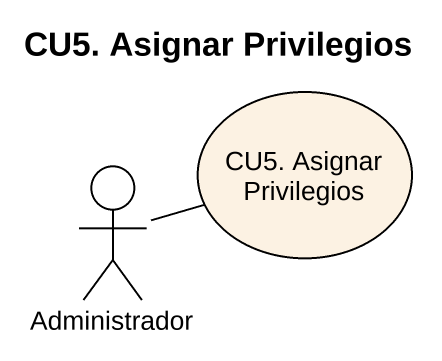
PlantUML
@startuml
title CU5. Asignar Privilegios
actor Administrador
usecase "CU5. Asignar Privilegios" as CU5_Asignar_Privilegios
Administrador -right- CU5_Asignar_Privilegios
@enduml
